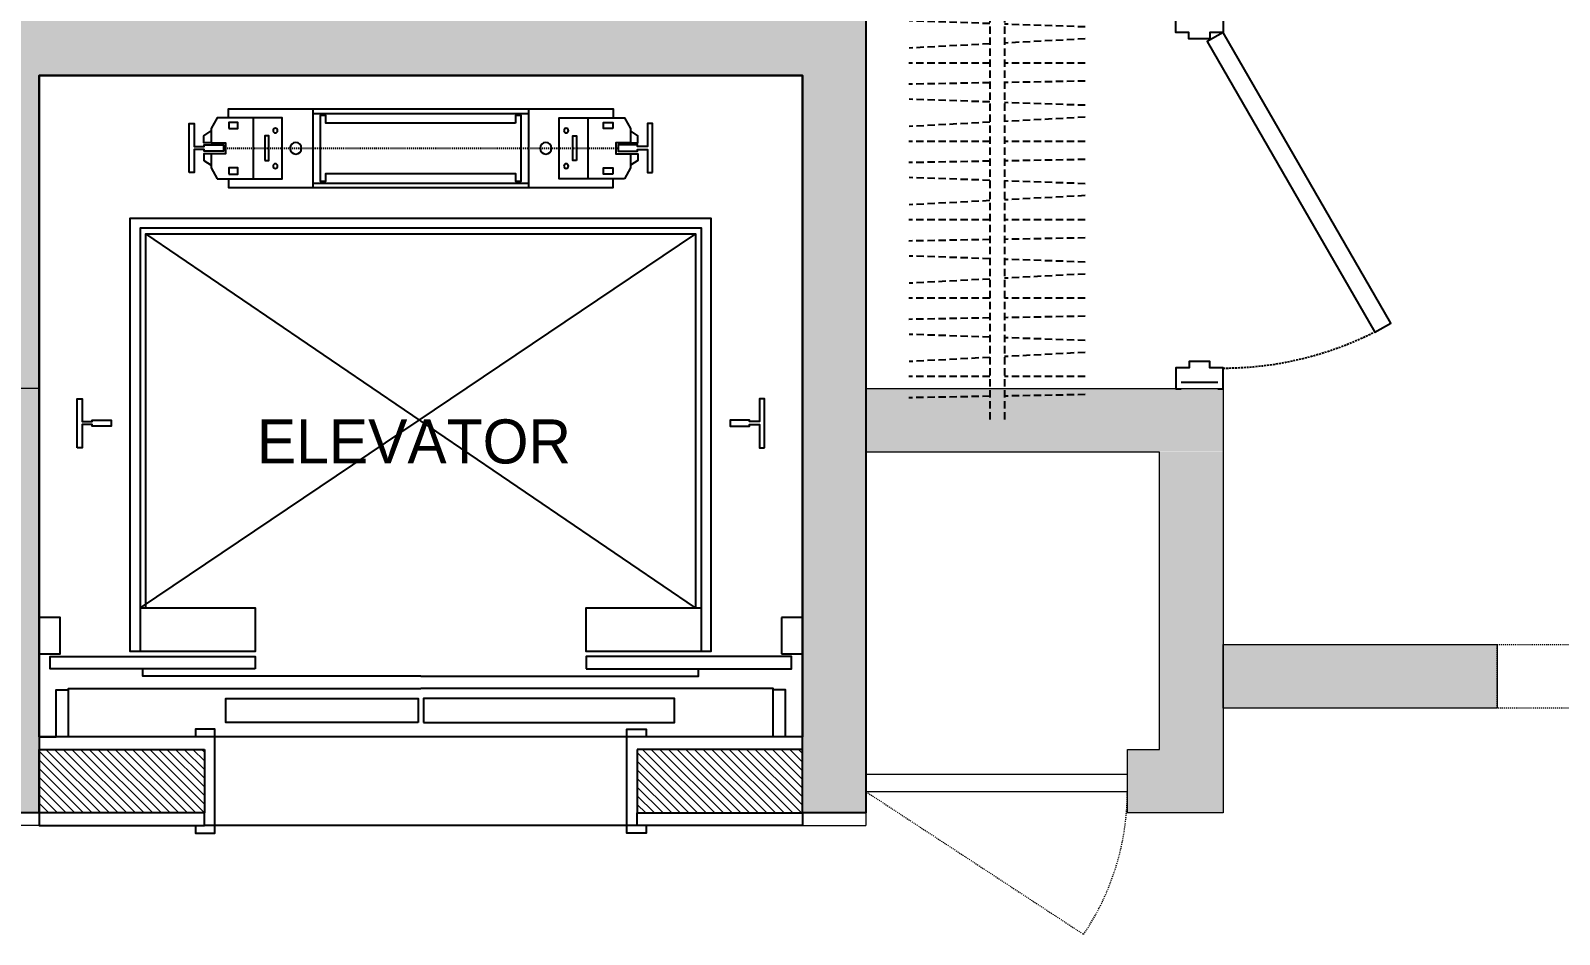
# Model space of a CAD drawing. Header units: inches. Extents: x 18646 to 39869, y 2287 to 7833.
# Drawn here: x 20791 to 20947.2, y 4213.2 to 4305.6 of the extents above; entities that cross this region are included whole.
import ezdxf

# ---------------------------------------------------------------- set-up
doc = ezdxf.new("R2010")
doc.units = ezdxf.units.IN
doc.header["$LTSCALE"] = 1.5
doc.header["$MEASUREMENT"] = 0
for name, pattern in [('22-016_Xref_2ND-6TH Floor Plan$0$HIDDEN2', [0.1875, 0.125, -0.0625]), ('CLINE', [1.05, 0.6, -0.125, 0.2, -0.125]), ('DASHED', [0.75, 0.5, -0.25]), ('HIDDEN', [0.375, 0.25, -0.125])]:
    doc.linetypes.add(name, pattern=pattern)
for name, color, linetype in [('22-016_Xref_2ND-6TH Floor Plan$0$DOOR', 4, 'Continuous'), ('22-016_Xref_2ND-6TH Floor Plan$0$FURNITURE-LIGHT', 252, 'DASHED'), ('22-016_Xref_2ND-6TH Floor Plan$0$WALL-INTERIOR', 6, 'Continuous'), ('A-ELEVATOR', 9, 'Continuous'), ('A-WALL', 4, 'Continuous'), ('A-WALL-EXTR', 2, 'Continuous'), ('A-WALL-INTR', 4, 'Continuous'), ('I-Furn Text', 7, 'Continuous')]:
    doc.layers.add(name, color=color, linetype=linetype)
doc.layers.add('I-DOOR', color=6, linetype='Continuous', lineweight=20)
doc.styles.add('1 by 8 new', font='GOTHIC.TTF', dxfattribs={"height": 4.5})
pattern_1 = [(135, (16041.54, 36327.8511), (-0.441941738, -0.441941738), [])]

# ---------------------------------------------------------------- blocks, each defined once
blk = doc.blocks.new('*U109')
at = {"transparency": 33554636}
blk.add_lwpolyline([(1.38, 0.5), (2.25, -1.02), (29.94, 14.97), (29.07, 16.49)], close=True, dxfattribs=at)
for points in [[(-0.62, 0), (-0.62, 0.5), (1.38, 0.5), (1.38, -0.75), (2, -0.75), (2, -2.75), (1.38, -2.75), (1.38, -4), (-0.62, -4), (-0.62, -3.5)], [(35.35, 0), (35.35, 0.5), (33.35, 0.5), (33.35, -0.75), (32.73, -0.75), (32.73, -2.75), (33.35, -2.75), (33.35, -4), (35.35, -4), (35.35, -3.5)]]:
    blk.add_lwpolyline(points, dxfattribs=at)
at = {"color": 251, "linetype": '22-016_Xref_2ND-6TH Floor Plan$0$HIDDEN2', "transparency": 33554636}
blk.add_arc((1.38, 0.5), 31.98, 0, 27.2137, dxfattribs=at)
at = {"layer": '22-016_Xref_2ND-6TH Floor Plan$0$WALL-INTERIOR', "transparency": 33554636}
for p, q in [((0, 0), (0, -3.5)), ((34.73, 0), (34.73, -3.5))]:
    blk.add_line(p, q, dxfattribs=at)
blk = doc.blocks.new('ELEV_CWT')
at = {"linetype": 'Continuous'}
for p, q in [((-279.5, 102), (-279.5, -102)), ((-279.5, 90), (279.5, 90)), ((279.5, -102), (279.5, 102)), ((-434.5, 79), (-434.5, -79)), ((434.5, 79), (434.5, -79)), ((-279.5, -90), (279.5, -90))]:
    blk.add_line(p, q, dxfattribs=at)
at = {"linetype": 'CLINE'}
blk.add_line((-512.5, 0), (512.5, 0), dxfattribs=at)
for points in [[(-499.5, 79), (-499.5, 102), (499.5, 102), (499.5, 79)], [(-544.5, 14), (-563.5, 14), (-563.5, 32), (-544.5, 44)], [(544.5, 14), (563.5, 14), (563.5, 32), (544.5, 44)], [(-544.5, -14), (-563.5, -14), (-563.5, -32), (-544.5, -45)], [(544.5, -14), (563.5, -14), (563.5, -32), (544.5, -45)], [(-499.5, -79), (-499.5, -102), (499.5, -102), (499.5, -79)]]:
    blk.add_lwpolyline(points)
at = {"linetype": 'Continuous'}
blk.add_lwpolyline([(245.5, -65), (-246.5, -65), (-246.5, -85), (-261.5, -85), (-261.5, 85), (-246.5, 85), (-246.5, 65), (245.5, 65), (245.5, 85), (260.5, 85), (260.5, -85), (245.5, -85)], close=True, dxfattribs=at)
for points in [[(-601.5, 63), (-601.5, -64), (-588.5, -64), (-588.5, -5), (-562.5, -5), (-562.5, -9), (-512.5, -9), (-512.5, 7), (-562.5, 7), (-562.5, 3), (-588.5, 3), (-588.5, 63)], [(-528.5, 79), (-359.5, 79), (-359.5, -79), (-528.5, -79), (-544.5, -51), (-544.5, -14), (-506.5, -14), (-506.5, 14), (-544.5, 14), (-544.5, 51), (-528.5, 79)], [(-498.5, 67), (-474.5, 67), (-474.5, 51), (-498.5, 51)], [(528.5, 79), (359.5, 79), (359.5, -79), (528.5, -79), (544.5, -51), (544.5, -14), (506.5, -14), (506.5, 14), (544.5, 14), (544.5, 51), (528.5, 79)], [(498.5, 67), (474.5, 67), (474.5, 51), (498.5, 51)], [(601.5, 63), (601.5, -64), (588.5, -64), (588.5, -5), (562.5, -5), (562.5, -9), (512.5, -9), (512.5, 7), (562.5, 7), (562.5, 3), (588.5, 3), (588.5, 63)], [(-404.5, 32), (-394.5, 32), (-394.5, -32), (-404.5, -32)], [(404.5, 32), (394.5, 32), (394.5, -32), (404.5, -32)], [(-498.5, -51), (-474.5, -51), (-474.5, -67), (-498.5, -67)], [(498.5, -51), (474.5, -51), (474.5, -67), (498.5, -67)]]:
    blk.add_lwpolyline(points, close=True)
for centre, radius in [((-377.5, 46), 6), ((377.5, 46), 6), ((-324.5, 0), 15), ((324.5, 0), 15), ((-377.5, -46), 6), ((377.5, -46), 6)]:
    blk.add_circle(centre, radius, dxfattribs=at)
for centre, start, end in [((-507.5, 13), 0, 90), ((507.5, 13), 90, 180), ((-507.5, -13), 270, 0), ((507.5, -13), 180, 270)]:
    blk.add_arc(centre, 1, start, end, dxfattribs=at)
blk = doc.blocks.new('*U113')
at = {"transparency": 33554636}
for p, q in [((0, 0.75), (42.47, 0.75)), ((0, -0.75), (42.47, -0.75))]:
    blk.add_line(p, q, dxfattribs=at)
for points in [[(1.97, 0.75), (1.69, 8.99)], [(4.04, 0.75), (4.47, 8.99)], [(6, 0.75), (6, 9)], [(8.01, 0.75), (8.16, 9)], [(9.97, 0.75), (9.69, 8.99)], [(12.04, 0.75), (12.47, 8.99)], [(14, 0.75), (14, 9)], [(16.01, 0.75), (16.16, 9)], [(17.97, 0.75), (17.69, 8.99)], [(20.04, 0.75), (20.47, 8.99)], [(22, 0.75), (22, 9)], [(24.01, 0.75), (24.16, 9)], [(25.97, 0.75), (25.69, 8.99)], [(28.04, 0.75), (28.47, 8.99)], [(30, 0.75), (30, 9)], [(32.01, 0.75), (32.16, 9)], [(33.97, 0.75), (33.69, 8.99)], [(36.04, 0.75), (36.47, 8.99)], [(38, 0.75), (38, 9)], [(40.01, 0.75), (40.16, 9)], [(2.31, -8.99), (2.03, -0.75)], [(3.53, -8.99), (3.96, -0.75)], [(6, -9), (6, -0.75)], [(7.84, -9), (7.99, -0.75)], [(10.31, -8.99), (10.03, -0.75)], [(11.53, -8.99), (11.96, -0.75)], [(14, -9), (14, -0.75)], [(15.84, -9), (15.99, -0.75)], [(18.31, -8.99), (18.03, -0.75)], [(19.53, -8.99), (19.96, -0.75)], [(22, -9), (22, -0.75)], [(23.84, -9), (23.99, -0.75)], [(26.31, -8.99), (26.03, -0.75)], [(27.53, -8.99), (27.96, -0.75)], [(30, -9), (30, -0.75)], [(31.84, -9), (31.99, -0.75)], [(34.31, -8.99), (34.03, -0.75)], [(35.53, -8.99), (35.96, -0.75)], [(38, -9), (38, -0.75)], [(39.84, -9), (39.99, -0.75)]]:
    blk.add_lwpolyline(points, dxfattribs=at)

msp = doc.modelspace()

# ---------------------------------------------------------------- hatches: boundary and pattern name
at = {"layer": 'A-WALL', "lineweight": 5, "transparency": 33554636}
h = msp.add_hatch(color=8, dxfattribs=at)
h.dxf.hatch_style = 1
h.paths.add_polyline_path([(20791.85, 4225.65), (20785.35, 4225.65), (20785.35, 4307.46), (20876.35, 4307.46), (20876.35, 4225.65), (20869.85, 4225.65), (20869.85, 4300.96), (20791.85, 4300.96)])
h = msp.add_hatch(color=8, dxfattribs=at)
h.dxf.hatch_style = 1
h.paths.add_polyline_path([(20912.85, 4269.05), (20876.3, 4269.05), (20876.3, 4262.55), (20912.85, 4262.55)])
h = msp.add_hatch(color=8, dxfattribs=at)
h.dxf.hatch_style = 1
h.paths.add_polyline_path([(20906.34, 4262.53), (20906.34, 4228.03), (20912.84, 4228.03), (20912.84, 4262.53)])
h = msp.add_hatch(color=8, dxfattribs=at)
h.dxf.hatch_style = 1
h.paths.add_polyline_path([(20912.85, 4242.87), (20940.85, 4242.87), (20940.85, 4236.37), (20912.85, 4236.37)])
h = msp.add_hatch(dxfattribs=at)
h.set_pattern_fill('ANSI31', color=8, scale=5, angle=90)
h.set_pattern_definition(pattern_1)
h.paths.add_polyline_path([(20808.74, 4232.15), (20808.74, 4225.65), (20791.85, 4225.65), (20791.85, 4232.15)])
h = msp.add_hatch(dxfattribs=at)
h.set_pattern_fill('ANSI31', color=8, scale=5, angle=90)
h.set_pattern_definition(pattern_1)
h.paths.add_polyline_path([(20852.96, 4232.15), (20852.96, 4225.65), (20869.85, 4225.65), (20869.85, 4232.15)])
h = msp.add_hatch(dxfattribs=at)
h.set_pattern_fill('ANSI31', color=8, scale=5, angle=90)
h.set_pattern_definition(pattern_1)
h.paths.add_polyline_path([(20852.96, 4232.15), (20852.96, 4225.65), (20869.85, 4225.65), (20869.85, 4232.15)])
h = msp.add_hatch(color=8, dxfattribs=at)
h.dxf.hatch_style = 1
h.paths.add_polyline_path([(20912.88, 4232.16), (20903.06, 4232.15), (20903.06, 4225.66), (20912.88, 4225.66)])

# ---------------------------------------------------------------- linework, layer by layer
at = {"layer": 'A-ELEVATOR', "transparency": 33554636}
for p, q in [((20791.85, 4233.43), (20791.85, 4300.96)), ((20858.94, 4284.8), (20802.17, 4246.62)), ((20858.94, 4246.62), (20802.76, 4284.8)), ((20869.85, 4245.63), (20867.72, 4245.63)), ((20867.72, 4245.63), (20867.72, 4241.89)), ((20869.85, 4245.63), (20867.72, 4245.63)), ((20867.72, 4245.63), (20867.72, 4241.89)), ((20867.72, 4241.89), (20869.85, 4241.89)), ((20867.72, 4241.89), (20869.85, 4241.89)), ((20852.96, 4224.37), (20808.74, 4224.37))]:
    msp.add_line(p, q, dxfattribs=at)
for points in [[(20802.17, 4246.62), (20813.94, 4246.62), (20813.94, 4242.13), (20801.15, 4242.13), (20801.15, 4286.41), (20860.51, 4286.41), (20860.51, 4242.13), (20847.76, 4242.13), (20847.76, 4246.62), (20859.53, 4246.62)], [(20859.53, 4242.09), (20859.53, 4285.39), (20802.17, 4285.39), (20802.17, 4242.13)], [(20802.76, 4246.62), (20802.76, 4284.8), (20858.94, 4284.8), (20858.94, 4246.62)], [(20791.85, 4241.89), (20793.98, 4241.89), (20793.98, 4245.63), (20791.85, 4245.63)], [(20830.85, 4239.61), (20802.45, 4239.61), (20802.45, 4240.36)], [(20830.85, 4239.61), (20859.25, 4239.61), (20859.25, 4240.36)], [(20830.85, 4239.61), (20859.25, 4239.61), (20859.25, 4240.36)], [(20791.85, 4233.43), (20793.58, 4233.43), (20793.58, 4238.23), (20794.84, 4238.23)], [(20794.84, 4233.43), (20794.84, 4238.35), (20830.85, 4238.35)], [(20866.86, 4233.43), (20866.86, 4238.35), (20830.85, 4238.35)], [(20866.86, 4233.43), (20866.86, 4238.35), (20830.85, 4238.35)], [(20869.85, 4233.43), (20868.12, 4233.43), (20868.12, 4238.23), (20866.86, 4238.23)], [(20869.85, 4233.43), (20868.12, 4233.43), (20868.12, 4238.23), (20866.86, 4238.23)]]:
    msp.add_lwpolyline(points, dxfattribs=at)
for points in [[(20795.72, 4262.96), (20795.72, 4267.96), (20796.23, 4267.96), (20796.23, 4265.63), (20797.25, 4265.63), (20797.25, 4265.79), (20799.22, 4265.79), (20799.22, 4265.16), (20797.25, 4265.16), (20797.25, 4265.32), (20796.23, 4265.32), (20796.23, 4262.96)], [(20865.98, 4262.96), (20865.98, 4267.96), (20865.47, 4267.96), (20865.47, 4265.63), (20864.45, 4265.63), (20864.45, 4265.79), (20862.48, 4265.79), (20862.48, 4265.16), (20864.45, 4265.16), (20864.45, 4265.32), (20865.47, 4265.32), (20865.47, 4262.96)], [(20865.98, 4262.96), (20865.98, 4267.96), (20865.47, 4267.96), (20865.47, 4265.63), (20864.45, 4265.63), (20864.45, 4265.79), (20862.48, 4265.79), (20862.48, 4265.16), (20864.45, 4265.16), (20864.45, 4265.32), (20865.47, 4265.32), (20865.47, 4262.96)], [(20813.94, 4240.36), (20792.96, 4240.36), (20792.96, 4241.62), (20813.94, 4241.62)], [(20847.76, 4240.36), (20868.74, 4240.36), (20868.74, 4241.62), (20847.76, 4241.62)], [(20847.76, 4240.36), (20868.74, 4240.36), (20868.74, 4241.62), (20847.76, 4241.62)], [(20830.57, 4234.89), (20810.93, 4234.89), (20810.93, 4237.33), (20830.57, 4237.33)], [(20831.13, 4234.89), (20856.77, 4234.89), (20856.77, 4237.33), (20831.13, 4237.33)], [(20831.13, 4234.89), (20856.77, 4234.89), (20856.77, 4237.33), (20831.13, 4237.33)]]:
    msp.add_lwpolyline(points, close=True, dxfattribs=at)
at = {"layer": 'A-WALL', "lineweight": 5, "transparency": 33554636}
for p, q in [((20903.06, 4225.65), (20903.06, 4232.15)), ((20876.35, 4225.65), (20876.35, 4224.37)), ((20869.85, 4224.37), (20876.35, 4224.37))]:
    msp.add_line(p, q, dxfattribs=at)
at = {"layer": 'A-WALL', "transparency": 33554636}
msp.add_lwpolyline([(20791.85, 4225.65), (20785.35, 4225.65), (20785.35, 4307.46), (20876.35, 4307.46), (20876.35, 4225.65), (20869.85, 4225.65), (20869.85, 4300.96), (20791.85, 4300.96)], close=True, dxfattribs=at)
at = {"layer": 'A-WALL', "lineweight": 5, "transparency": 33554636}
for points in [[(20791.85, 4269.02), (20748.85, 4269.02), (20748.85, 4225.65), (20758.73, 4225.65)], [(20876.35, 4269.02), (20912.85, 4269.02), (20912.85, 4225.65), (20902.97, 4225.65)], [(20876.35, 4269.02), (20912.85, 4269.02), (20912.85, 4225.65), (20902.97, 4225.65)], [(20903.06, 4232.15), (20906.35, 4232.15), (20906.35, 4262.52), (20876.35, 4262.52), (20876.35, 4269.02)], [(20903.06, 4232.15), (20906.35, 4232.15), (20906.35, 4262.52), (20876.35, 4262.52), (20876.35, 4269.02)], [(20876.35, 4225.65), (20876.35, 4232.15)], [(20876.35, 4225.65), (20876.35, 4225.65), (20876.35, 4232.15)], [(20876.35, 4225.65), (20876.35, 4225.65), (20876.35, 4232.15)], [(20785.35, 4225.65), (20791.85, 4225.65), (20791.85, 4224.37), (20785.35, 4224.37)]]:
    msp.add_lwpolyline(points, dxfattribs=at)
msp.add_lwpolyline([(20912.85, 4242.87), (20940.85, 4242.87), (20940.85, 4236.37), (20912.85, 4236.37)], close=True, dxfattribs=at)
at = {"layer": 'A-WALL-EXTR', "color": 8, "linetype": 'HIDDEN', "lineweight": 5, "ltscale": 0.1, "transparency": 33554636}
msp.add_lwpolyline([(20940.85, 4242.87), (20978.85, 4242.87), (20978.85, 4236.37), (20940.85, 4236.37)], close=True, dxfattribs=at)
msp.add_lwpolyline([(20876.35, 4227.83), (20898.59, 4213.25, 0.149888), (20903.06, 4227.83, 1.014959)], format="xyb", dxfattribs=at)
at = {"layer": 'A-WALL-INTR', "transparency": 33554636}
for points in [[(20807.82, 4224.37), (20807.82, 4223.59), (20809.79, 4223.59), (20809.79, 4234.22), (20807.82, 4234.22), (20807.82, 4233.43)], [(20853.88, 4224.37), (20853.88, 4223.59), (20851.91, 4223.59), (20851.91, 4234.22), (20853.88, 4234.22), (20853.88, 4233.43)], [(20853.88, 4224.37), (20853.88, 4223.59), (20851.91, 4223.59), (20851.91, 4234.22), (20853.88, 4234.22), (20853.88, 4233.43)]]:
    msp.add_lwpolyline(points, dxfattribs=at)
for points in [[(20808.74, 4232.15), (20808.74, 4225.65), (20791.85, 4225.65), (20791.85, 4232.15)], [(20852.96, 4232.15), (20852.96, 4225.65), (20869.85, 4225.65), (20869.85, 4232.15)], [(20852.96, 4232.15), (20852.96, 4225.65), (20869.85, 4225.65), (20869.85, 4232.15)], [(20808.74, 4224.37), (20808.74, 4225.65), (20791.85, 4225.65), (20791.85, 4224.37)], [(20852.96, 4224.37), (20852.96, 4225.65), (20869.85, 4225.65), (20869.85, 4224.37)], [(20852.96, 4224.37), (20852.96, 4225.65), (20869.85, 4225.65), (20869.85, 4224.37)]]:
    msp.add_lwpolyline(points, close=True, dxfattribs=at)
at = {"layer": 'Defpoints', "transparency": 33554636}
msp.add_lwpolyline([(20791.85, 4300.96), (20869.85, 4300.96), (20869.85, 4233.43), (20791.85, 4233.43)], close=True, dxfattribs=at)
at = {"layer": 'I-DOOR', "lineweight": 5, "transparency": 33554636}
msp.add_lwpolyline([(20903.06, 4229.58), (20876.35, 4229.58), (20876.35, 4227.83), (20903.06, 4227.83)], close=True, dxfattribs=at)

# ---------------------------------------------------------------- block references
at = {"layer": '22-016_Xref_2ND-6TH Floor Plan$0$DOOR', "transparency": 33554636, "xscale": 1.072202353355246, "yscale": 1.072202353355246, "zscale": 1.072202353355246, "rotation": 270.0007301983475}
msp.add_blockref('*U109', (20912.31, 4306.86), dxfattribs=at)
at = {"layer": '22-016_Xref_2ND-6TH Floor Plan$0$FURNITURE-LIGHT', "transparency": 33554636, "xscale": -1.000755996964007, "yscale": 1.000755996964007, "zscale": 1.000755996964007, "rotation": 89.99904780631562}
msp.add_blockref('*U113', (20889.75, 4308.25), dxfattribs=at)
at = {"layer": 'A-ELEVATOR', "transparency": 33554636, "xscale": -0.03937008148148134, "yscale": 0.03937008148148134, "zscale": 0.03937008148148134, "rotation": 180}
msp.add_blockref('ELEV_CWT', (20830.85, 4293.54), dxfattribs=at)

# ---------------------------------------------------------------- texts
at = {"layer": 'I-Furn Text', "lineweight": 5, "transparency": 33554636, "insert": (20830.15, 4265.85), "char_height": 4.5, "width": 38.4719, "attachment_point": 2, "style": '1 by 8 new'}
msp.add_mtext('ELEVATOR', dxfattribs=at)

doc.saveas('drawing.dxf')
